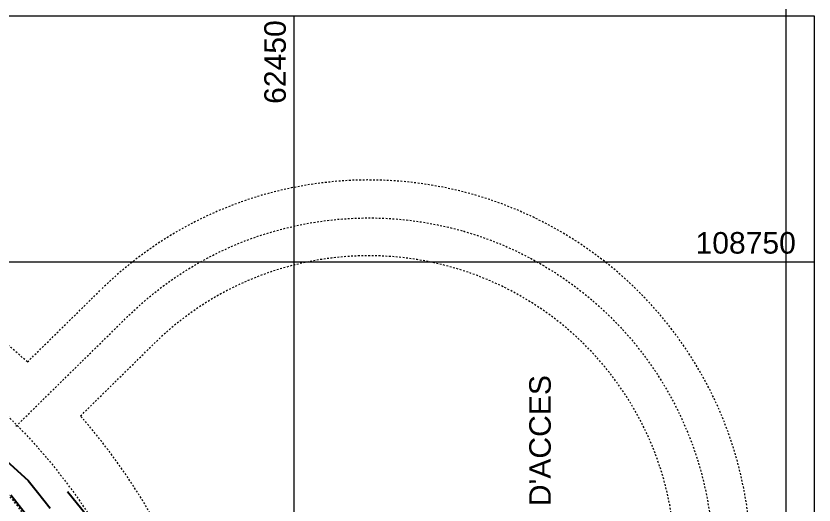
# Model space of a CAD drawing. Extents: x 62344 to 62624, y 108620 to 109406.
# Drawn here: x 62577.35 to 62623.71, y 108735.87 to 108764.27 of the extents above; entities that cross this region are included whole.
import ezdxf
from ezdxf.enums import TextEntityAlignment as Align

# ---------------------------------------------------------------- set-up
doc = ezdxf.new("R2010")
doc.units = 0
doc.header["$LTSCALE"] = 0.039369
doc.header["$MEASUREMENT"] = 0
for name, pattern in [('NASCOSTA', [9.525, 6.35, -3.175]), ('TRATTEGGIATA', [0.75, 0.5, -0.25]), ('TRATTOPUNTO2', [0.5, 0.25, -0.125, 0, -0.125])]:
    doc.linetypes.add(name, pattern=pattern)
doc.layers.add('0__No_Plot', color=5, linetype='Continuous', plot=False)
for name, color, linetype in [('coordinate', 2, 'Continuous'), ('curve livello 1m', 2, 'Continuous'), ('LIN010TR', 2, 'NASCOSTA'), ('LIN018CO', 6, 'Continuous'), ('LIN025CO', 7, 'Continuous')]:
    doc.layers.add(name, color=color, linetype=linetype)
doc.styles.add('ARIAL', font='arial.ttf')

msp = doc.modelspace()

# ---------------------------------------------------------------- linework, layer by layer
at = {"layer": '0__No_Plot', "linetype": 'Continuous', "lineweight": 0}
msp.add_xline((62622.07823, 109285.13341, 324), (0, -1), dxfattribs=at)
at = {"layer": 'coordinate', "linetype": 'Continuous', "lineweight": 0}
for p, q in [((62593.49999, 108764.27057), (62593.49999, 108620.31839)), ((62487.31004, 108750.00002), (62623.7144, 108750.00002))]:
    msp.add_line(p, q, dxfattribs=at)
at = {"layer": 'curve livello 1m', "flags": 128}
for points in [[(62575.11584, 108739.94717), (62578.06915, 108737.3015), (62578.06915, 108737.3015), (62578.60748, 108736.61918), (62579.33472, 108735.69185)], [(62578.22637, 108734.944), (62577.04793, 108736.43764)], [(62582.58898, 108733.87423), (62580.349, 108736.63709)]]:
    msp.add_lwpolyline(points, dxfattribs=at)
at = {"layer": 'LIN010TR', "linetype": 'TRATTOPUNTO2', "lineweight": 0, "ltscale": 5, "flags": 128}
for points in [[(62577.35211, 108740.44476), (62583.83178, 108746.81239, -0.76502957), (62617.15332, 108727.31451, -0.76502957)], [(62523.39006, 108741.76155), (62534.46972, 108745.8201), (62541.83136, 108748.51671, -0.44895429), (62586.14641, 108724.71763), (62598.64492, 108672.28073)]]:
    msp.add_lwpolyline(points, format="xyb", dxfattribs=at)
at = {"layer": 'LIN018CO', "lineweight": 0}
msp.add_lwpolyline([(62623.7144, 108620.31839), (62487.31004, 108620.31839), (62487.31004, 108764.27057), (62623.7144, 108764.27057)], close=True, dxfattribs=at)
at = {"layer": 'LIN025CO', "linetype": 'TRATTEGGIATA', "lineweight": 0, "ltscale": 2}
msp.add_line((62581.10435, 108741.04761), (62585.37379, 108745.24323), dxfattribs=at)
at = {"layer": 'LIN025CO', "linetype": 'TRATTEGGIATA', "lineweight": 0, "ltscale": 2, "flags": 128}
msp.add_lwpolyline([(62578.02033, 108744.18589), (62582.28977, 108748.38151)], dxfattribs=at)
msp.add_lwpolyline([(62583.15035, 108724.0035, 0.11596089), (62576.87651, 108736.51268, 0.11596089)], format="xyb", dxfattribs=at)
at = {"layer": 'LIN025CO', "linetype": 'TRATTEGGIATA', "lineweight": 0, "ltscale": 2}
for centre, radius, start, end in [((62597.85006, 108732.54745), 22.2, 344.832131, 134.500361), ((62553.40756, 108716.9142), 36.736, 47.933674, 110.118091), ((62597.85006, 108732.54745), 17.8, 344.832131, 134.500361), ((62553.40755, 108716.91421), 36.736, 13.406488, 41.067048)]:
    msp.add_arc(centre, radius, start, end, dxfattribs=at)

# ---------------------------------------------------------------- texts
at = {"layer": 'coordinate', "color": 1, "style": 'ARIAL'}
msp.add_text('62450', height=1.25, rotation=90, dxfattribs=at).set_placement((62593.02734, 108764.02171), align=Align.RIGHT)
msp.add_text('108750', height=1.25, dxfattribs=at).set_placement((62616.83147, 108750.47267))
msp.add_text("GALERIE D'ACCES", height=1.25, rotation=90, dxfattribs=at).set_placement((62608.4208, 108727.75442))

doc.saveas('drawing.dxf')
